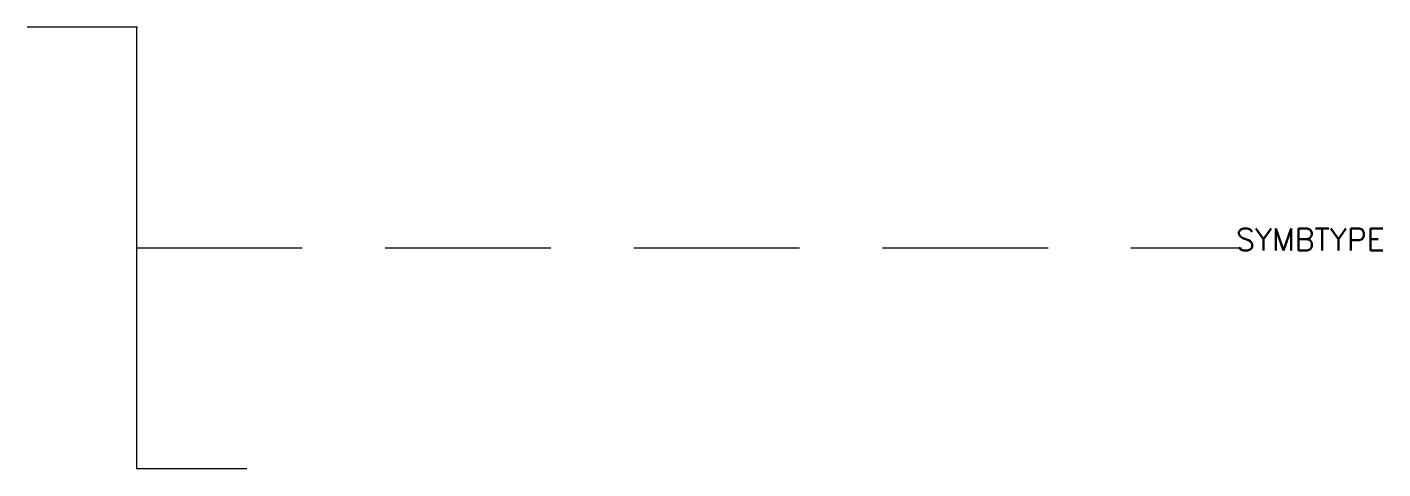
# Model space of a CAD drawing. Extents: x 339.1 to 351.3, y 226 to 230.
import ezdxf

# ---------------------------------------------------------------- set-up
doc = ezdxf.new("R2010")
doc.units = 0
doc.header["$LTSCALE"] = 6
doc.header["$MEASUREMENT"] = 0
doc.linetypes.add('HIDDEN', pattern=[0.375, 0.25, -0.125])
doc.layers.get('0').update_dxf_attribs({"linetype": 'CONTINUOUS'})
doc.layers.add('1', color=8, linetype='CONTINUOUS')
doc.layers.add('3', color=30, linetype='CONTINUOUS')
doc.styles.get("Standard").update_dxf_attribs({"font": 'simplex', "width": 0.85})

msp = doc.modelspace()

# ---------------------------------------------------------------- linework, layer by layer
at = {"layer": '1', "linetype": 'HIDDEN'}
msp.add_line((340.049, 228.024), (350.049, 228.024), dxfattribs=at)
at = {"layer": '3'}
for p, q in [((340.06, 230.024), (339.06, 230.024)), ((340.049, 230.024), (340.049, 226.024)), ((341.049, 226.024), (340.049, 226.024))]:
    msp.add_line(p, q, dxfattribs=at)

# ---------------------------------------------------------------- texts
at = {"flags": 1}
msp.add_attdef('SYMBTYPE', (350, 228), 'GN', height=0.2, dxfattribs=at)

doc.saveas('drawing.dxf')
